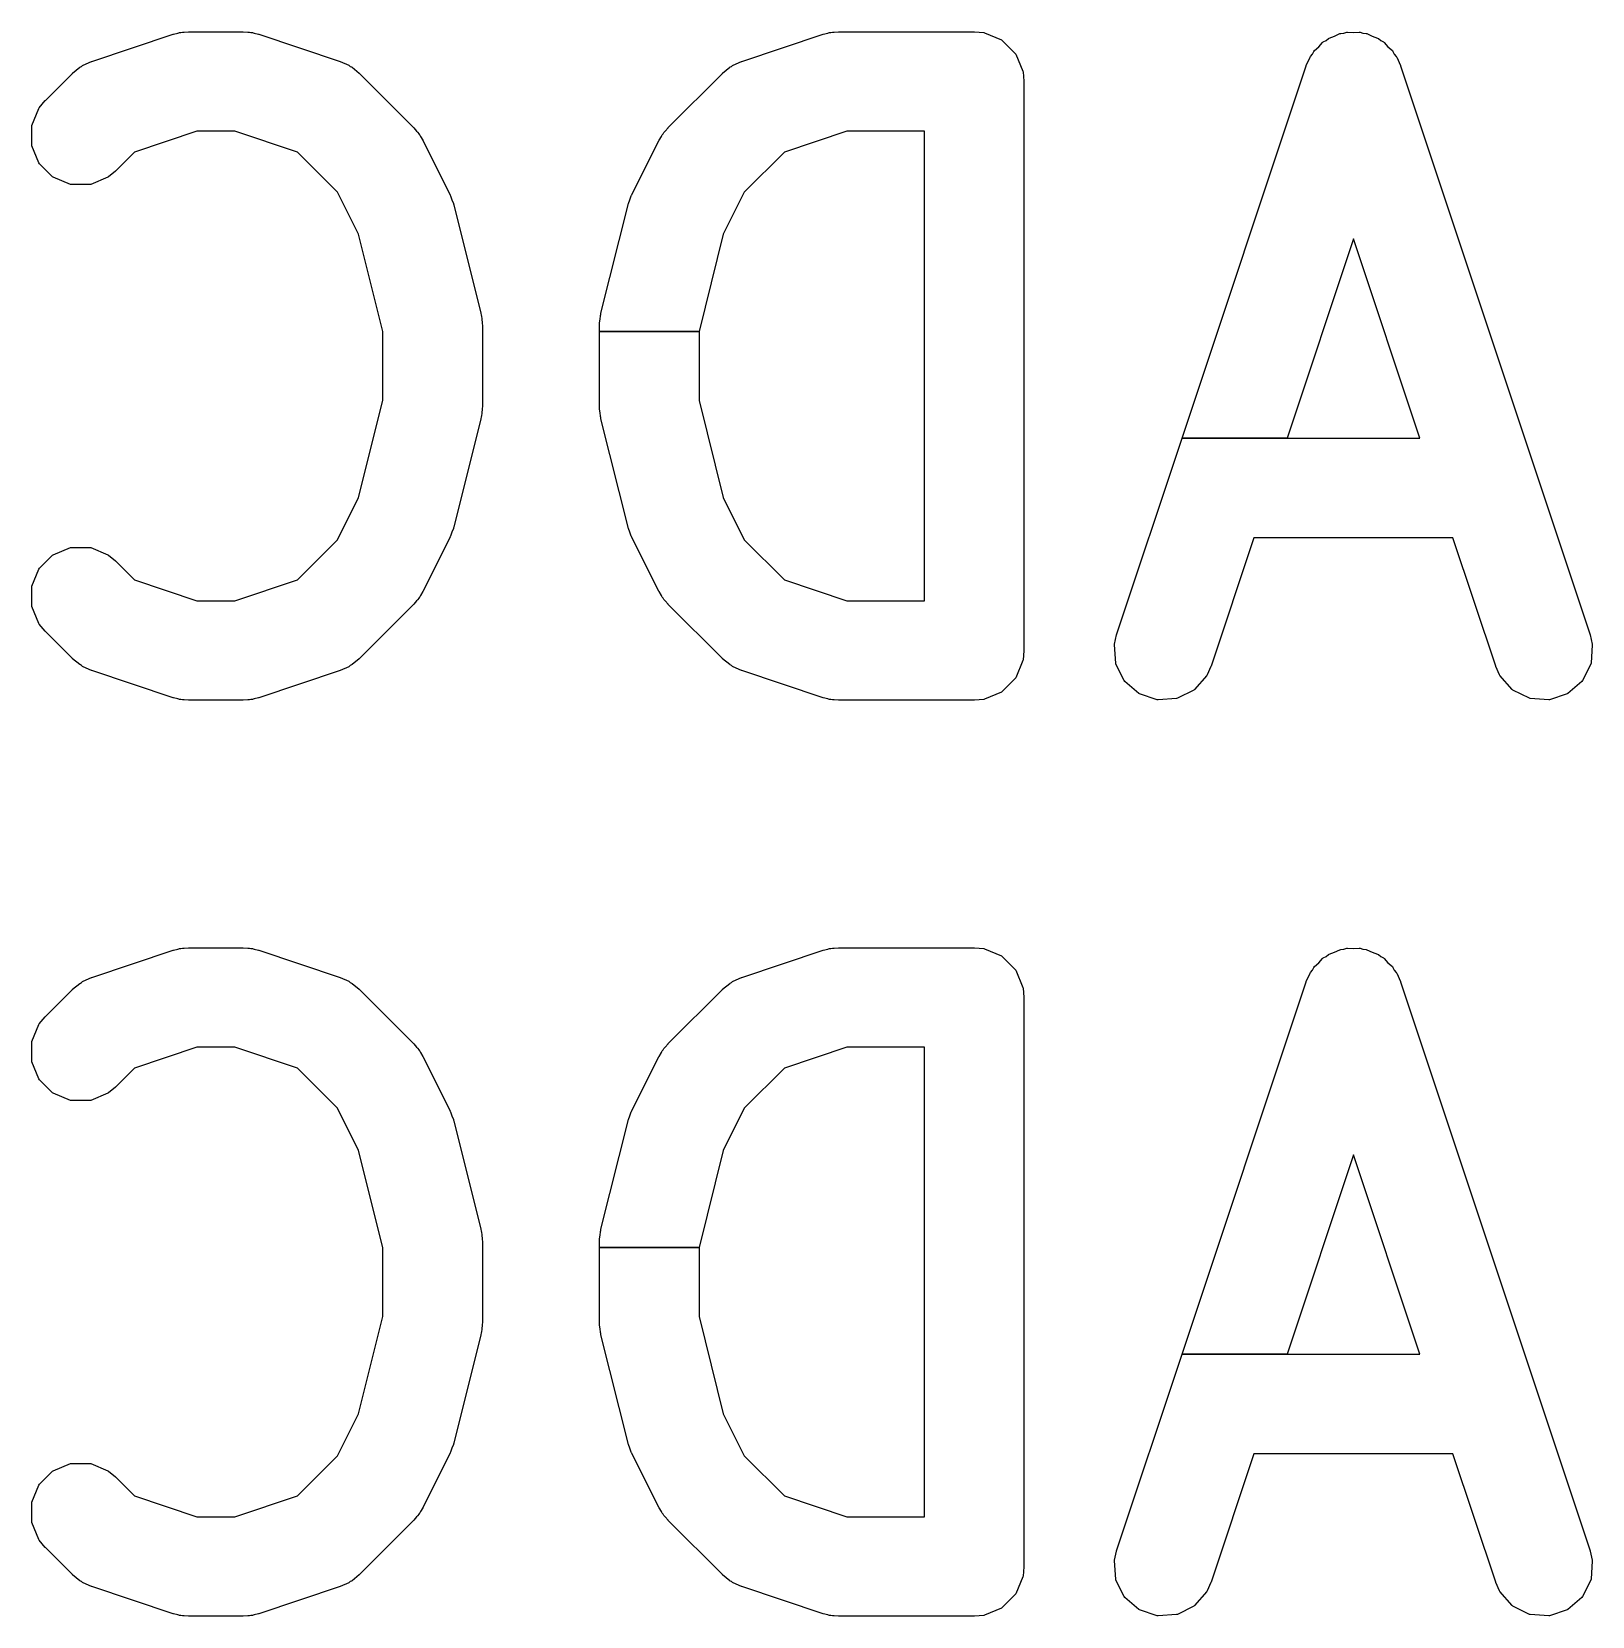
# Model space of a CAD drawing. Header units: millimetres. Extents: x 73.1 to 170.6, y -160.7 to -95.4.
# Drawn here: x 159.439 to 162.732, y -110.443 to -107.101 of the extents above; entities that cross this region are included whole.
import ezdxf

# ---------------------------------------------------------------- set-up
doc = ezdxf.new("R2010")
doc.units = ezdxf.units.MM
doc.layers.add('B.Silkscreen', color=31, linetype='CONTINUOUS', true_color=0xe8b2a7)

msp = doc.modelspace()

# ---------------------------------------------------------------- linework, layer by layer
at = {"layer": 'B.Silkscreen', "linetype": 'CONTINUOUS'}
for p, q in [((159.565961, -107.163942), (159.737389, -107.106799)), ((159.737389, -107.106799), (159.737861, -107.106667)), ((159.737861, -107.106667), (159.747115, -107.104561)), ((159.747115, -107.104561), (159.749171, -107.103711)), ((159.749171, -107.103711), (159.750593, -107.103355)), ((159.750593, -107.103355), (159.753817, -107.103036)), ((159.753817, -107.103036), (159.756977, -107.102319)), ((159.756977, -107.102319), (159.758439, -107.102208)), ((159.758439, -107.102208), (159.760647, -107.102364)), ((159.760647, -107.102364), (159.770103, -107.101434)), ((159.770103, -107.101434), (159.770593, -107.10141)), ((159.770593, -107.10141), (159.884879, -107.10141)), ((159.884879, -107.10141), (159.885369, -107.101434)), ((159.885369, -107.101434), (159.894823, -107.102364)), ((159.894823, -107.102364), (159.897032, -107.102208)), ((159.897032, -107.102208), (159.898494, -107.102319)), ((159.898494, -107.102319), (159.901652, -107.103036)), ((159.901652, -107.103036), (159.904879, -107.103355)), ((159.904879, -107.103355), (159.906301, -107.103711)), ((159.906301, -107.103711), (159.908356, -107.104561)), ((159.908356, -107.104561), (159.917611, -107.106667)), ((159.917611, -107.106667), (159.918083, -107.106799)), ((159.918083, -107.106799), (160.089512, -107.163942)), ((160.937389, -107.163942), (161.108818, -107.106799)), ((161.108818, -107.106799), (161.10929, -107.106667)), ((161.10929, -107.106667), (161.118546, -107.104561)), ((161.118546, -107.104561), (161.120601, -107.103711)), ((161.120601, -107.103711), (161.122022, -107.103355)), ((161.122022, -107.103355), (161.125247, -107.103036)), ((161.125247, -107.103036), (161.128407, -107.102319)), ((161.128407, -107.102319), (161.129869, -107.102208)), ((161.129869, -107.102208), (161.132076, -107.102364)), ((161.132076, -107.102364), (161.141532, -107.101434)), ((161.141532, -107.101434), (161.142022, -107.10141)), ((161.142022, -107.10141), (161.427736, -107.10141)), ((161.427736, -107.10141), (161.428226, -107.101434)), ((161.428226, -107.101434), (161.447735, -107.103355)), ((161.447735, -107.103355), (161.449158, -107.103712)), ((161.449158, -107.103712), (161.485206, -107.118644)), ((162.18819, -107.110937), (162.199087, -107.105489)), ((162.199087, -107.105489), (162.200968, -107.104974)), ((162.200968, -107.104974), (162.207463, -107.104511)), ((162.207463, -107.104511), (162.213648, -107.102451)), ((162.213648, -107.102451), (162.215583, -107.102208)), ((162.215583, -107.102208), (162.227736, -107.10307)), ((162.227736, -107.10307), (162.239889, -107.102208)), ((162.239889, -107.102208), (162.241824, -107.102452)), ((162.241824, -107.102452), (162.248003, -107.104511)), ((162.248003, -107.104511), (162.254504, -107.104974)), ((162.254504, -107.104974), (162.256385, -107.105489)), ((162.256385, -107.105489), (162.267281, -107.110937)), ((161.485206, -107.118644), (161.486829, -107.119727)), ((161.486829, -107.119727), (161.514419, -107.147317)), ((162.144265, -107.142862), (162.145461, -107.141321)), ((162.145461, -107.141321), (162.154663, -107.133337)), ((162.154663, -107.133337), (162.162647, -107.124135)), ((162.162647, -107.124135), (162.164188, -107.122939)), ((162.164188, -107.122939), (162.170013, -107.120025)), ((162.170013, -107.120025), (162.174937, -107.115756)), ((162.174937, -107.115756), (162.176632, -107.11479)), ((162.176632, -107.11479), (162.18819, -107.110937)), ((162.267281, -107.110937), (162.27884, -107.11479)), ((162.27884, -107.11479), (162.280535, -107.115756)), ((162.280535, -107.115756), (162.285457, -107.120025)), ((162.285457, -107.120025), (162.291284, -107.122939)), ((162.291284, -107.122939), (162.292825, -107.124135)), ((162.292825, -107.124135), (162.300809, -107.13334)), ((162.300809, -107.13334), (162.310011, -107.141322)), ((162.310011, -107.141322), (162.311207, -107.142863)), ((159.541692, -107.175787), (159.544264, -107.17472)), ((159.544264, -107.17472), (159.546367, -107.172898)), ((159.546367, -107.172898), (159.547604, -107.17211)), ((159.547604, -107.17211), (159.565504, -107.164119)), ((159.565504, -107.164119), (159.565961, -107.163942)), ((160.089512, -107.163942), (160.089969, -107.164119)), ((160.089969, -107.164119), (160.107869, -107.17211)), ((160.107869, -107.17211), (160.109106, -107.172898)), ((160.109106, -107.172898), (160.111209, -107.174721)), ((160.111209, -107.174721), (160.11378, -107.175787)), ((160.91312, -107.175787), (160.915692, -107.17472)), ((160.915692, -107.17472), (160.917795, -107.172898)), ((160.917795, -107.172898), (160.919032, -107.17211)), ((160.919032, -107.17211), (160.936932, -107.164119)), ((160.936932, -107.164119), (160.937389, -107.163942)), ((161.514419, -107.147317), (161.515502, -107.14894)), ((161.515502, -107.14894), (161.530434, -107.184988)), ((161.866343, -107.958553), (162.128125, -107.173206)), ((162.128125, -107.173206), (162.128302, -107.172749)), ((162.128302, -107.172749), (162.136293, -107.154849)), ((162.136293, -107.154849), (162.137082, -107.153611)), ((162.137082, -107.153611), (162.141351, -107.148687)), ((162.141351, -107.148687), (162.144265, -107.142862)), ((162.311207, -107.142863), (162.314118, -107.148686)), ((162.314118, -107.148686), (162.31839, -107.153611)), ((162.31839, -107.153611), (162.319179, -107.154849)), ((162.319179, -107.154849), (162.32717, -107.172749)), ((162.32717, -107.172749), (162.327347, -107.173206)), ((162.327347, -107.173206), (162.727347, -108.373206)), ((159.467775, -107.246449), (159.524918, -107.189307)), ((159.524918, -107.189307), (159.525282, -107.188978)), ((159.525282, -107.188978), (159.540435, -107.176541)), ((159.540435, -107.176541), (159.541692, -107.175787)), ((160.11378, -107.175787), (160.115038, -107.176541)), ((160.115038, -107.176541), (160.130191, -107.188978)), ((160.130191, -107.188978), (160.130555, -107.189307)), ((160.130555, -107.189307), (160.24484, -107.303593)), ((160.782061, -107.303593), (160.896346, -107.189307)), ((160.896346, -107.189307), (160.89671, -107.188978)), ((160.89671, -107.188978), (160.911863, -107.176541)), ((160.911863, -107.176541), (160.91312, -107.175787)), ((161.530434, -107.184988), (161.530791, -107.186411)), ((161.530791, -107.186411), (161.532712, -107.20592)), ((161.532712, -107.20592), (161.532736, -107.20641)), ((161.532736, -107.20641), (161.532736, -108.40641)), ((159.439324, -107.299274), (159.454256, -107.263226)), ((159.454256, -107.263226), (159.45501, -107.261967)), ((159.45501, -107.261967), (159.467446, -107.246813)), ((159.467446, -107.246813), (159.467775, -107.246449)), ((159.438943, -107.301187), (159.439324, -107.299274)), ((159.438943, -107.340205), (159.438943, -107.301187)), ((160.24484, -107.303593), (160.245169, -107.303957)), ((160.245169, -107.303957), (160.25119, -107.311294)), ((160.775706, -107.311297), (160.781732, -107.303957)), ((160.781732, -107.303957), (160.782061, -107.303593)), ((159.439324, -107.342118), (159.438943, -107.340205)), ((159.454256, -107.378166), (159.439324, -107.342118)), ((159.78763, -107.31141), (159.655884, -107.355324)), ((159.867842, -107.31141), (159.78763, -107.31141)), ((159.999585, -107.355324), (159.867842, -107.31141)), ((160.25119, -107.311294), (160.252869, -107.31275)), ((160.252869, -107.31275), (160.253825, -107.313864)), ((160.253825, -107.313864), (160.255553, -107.316611)), ((160.255553, -107.316611), (160.257604, -107.319109)), ((160.257604, -107.319109), (160.25836, -107.320369)), ((160.25836, -107.320369), (160.259208, -107.322417)), ((160.259208, -107.322417), (160.264267, -107.330454)), ((160.264267, -107.330454), (160.264508, -107.330882)), ((160.264508, -107.330882), (160.321651, -107.445168)), ((160.70525, -107.445168), (160.762393, -107.330881)), ((160.762393, -107.330881), (160.762633, -107.330454)), ((160.762633, -107.330454), (160.767692, -107.322415)), ((160.767692, -107.322415), (160.768541, -107.320368)), ((160.768541, -107.320368), (160.769295, -107.31911)), ((160.769295, -107.31911), (160.77135, -107.316604)), ((160.77135, -107.316604), (160.773077, -107.313863)), ((160.773077, -107.313863), (160.774031, -107.312751)), ((160.774031, -107.312751), (160.775706, -107.311297)), ((161.159059, -107.31141), (161.027314, -107.355324)), ((161.322736, -107.31141), (161.159059, -107.31141)), ((161.322736, -108.30141), (161.322736, -107.31141)), ((159.655884, -107.355324), (159.616269, -107.394942)), ((160.084297, -107.440036), (159.999585, -107.355324)), ((161.027314, -107.355324), (160.942602, -107.440036)), ((159.455339, -107.379789), (159.454256, -107.378166)), ((159.482929, -107.407379), (159.455339, -107.379789)), ((159.484552, -107.408462), (159.482929, -107.407379)), ((159.5206, -107.423394), (159.484552, -107.408462)), ((159.599492, -107.408462), (159.563444, -107.423394)), ((159.600751, -107.407708), (159.599492, -107.408462)), ((159.615905, -107.395272), (159.600751, -107.407708)), ((159.616269, -107.394942), (159.615905, -107.395272)), ((159.522513, -107.423775), (159.5206, -107.423394)), ((159.561531, -107.423775), (159.522513, -107.423775)), ((159.563444, -107.423394), (159.561531, -107.423775)), ((160.128665, -107.528772), (160.084297, -107.440036)), ((160.942602, -107.440036), (160.898234, -107.528772)), ((160.321651, -107.445168), (160.32185, -107.445619)), ((160.32185, -107.445619), (160.322149, -107.446403)), ((160.322149, -107.446403), (160.322171, -107.446432)), ((160.322171, -107.446432), (160.322864, -107.447729)), ((160.322864, -107.447729), (160.32577, -107.455864)), ((160.32577, -107.455864), (160.328855, -107.463925)), ((160.328855, -107.463925), (160.329173, -107.465359)), ((160.329173, -107.465359), (160.329175, -107.465395)), ((160.329175, -107.465395), (160.329459, -107.466189)), ((160.329459, -107.466189), (160.329601, -107.466658)), ((160.329601, -107.466658), (160.386744, -107.69523)), ((160.640157, -107.695229), (160.6973, -107.466658)), ((160.6973, -107.466658), (160.697441, -107.466192)), ((160.697441, -107.466192), (160.697726, -107.465392)), ((160.697726, -107.465392), (160.697729, -107.465352)), ((160.697729, -107.465352), (160.698046, -107.463925)), ((160.698046, -107.463925), (160.701136, -107.455847)), ((160.701136, -107.455847), (160.704038, -107.447727)), ((160.704038, -107.447727), (160.704725, -107.446439)), ((160.704725, -107.446439), (160.704749, -107.446406)), ((160.704749, -107.446406), (160.705053, -107.445614)), ((160.705053, -107.445614), (160.70525, -107.445168)), ((160.179879, -107.733623), (160.128665, -107.528772)), ((160.898234, -107.528772), (160.847022, -107.733623)), ((162.227736, -107.538447), (162.087701, -107.958553)), ((162.367771, -107.958553), (162.227736, -107.538447)), ((160.386744, -107.69523), (160.386839, -107.695713)), ((160.386839, -107.695713), (160.387247, -107.698476)), ((160.387247, -107.698476), (160.387577, -107.699272)), ((160.387577, -107.699272), (160.387934, -107.700698)), ((160.387934, -107.700698), (160.388645, -107.707928)), ((160.388645, -107.707928), (160.389707, -107.715103)), ((160.637194, -107.715104), (160.638254, -107.707932)), ((160.638254, -107.707932), (160.638967, -107.700697)), ((160.638967, -107.700697), (160.639322, -107.699276)), ((160.639322, -107.699276), (160.639651, -107.698479)), ((160.639651, -107.698479), (160.640062, -107.695709)), ((160.640062, -107.695709), (160.640157, -107.695229)), ((160.179879, -107.879196), (160.179879, -107.733623)), ((160.389706, -107.716574), (160.389579, -107.717417)), ((160.389579, -107.717417), (160.389855, -107.720205)), ((160.389707, -107.715103), (160.389706, -107.716574)), ((160.389855, -107.720205), (160.389879, -107.720696)), ((160.389879, -107.720696), (160.389879, -107.892125)), ((160.637022, -107.720696), (160.637046, -107.720206)), ((160.637022, -107.733623), (160.637022, -107.720696)), ((160.637022, -107.892125), (160.637022, -107.733623)), ((160.637022, -107.733623), (160.847022, -107.733623)), ((160.847022, -107.733623), (160.637022, -107.733623)), ((160.637046, -107.720206), (160.63732, -107.717419)), ((160.637194, -107.716571), (160.637194, -107.715104)), ((160.63732, -107.717419), (160.637194, -107.716571)), ((160.847022, -107.733623), (160.847022, -107.879198)), ((160.128665, -108.084047), (160.179879, -107.879196)), ((160.388645, -107.904891), (160.387934, -107.912123)), ((160.389707, -107.897718), (160.388645, -107.904891)), ((160.389855, -107.892616), (160.389579, -107.895402)), ((160.389579, -107.895402), (160.389706, -107.896247)), ((160.389706, -107.896247), (160.389707, -107.897718)), ((160.389879, -107.892125), (160.389855, -107.892616)), ((160.637046, -107.892615), (160.637022, -107.892125)), ((160.63732, -107.8954), (160.637046, -107.892615)), ((160.637194, -107.89625), (160.63732, -107.8954)), ((160.637194, -107.897717), (160.637194, -107.89625)), ((160.638254, -107.904887), (160.637194, -107.897717)), ((160.638967, -107.912124), (160.638254, -107.904887)), ((160.847022, -107.879198), (160.898234, -108.084048)), ((160.386744, -107.917591), (160.329601, -108.146163)), ((160.386839, -107.917108), (160.386744, -107.917591)), ((160.387247, -107.914342), (160.386839, -107.917108)), ((160.387576, -107.91355), (160.387247, -107.914342)), ((160.387934, -107.912123), (160.387576, -107.91355)), ((160.639323, -107.913546), (160.638967, -107.912124)), ((160.639651, -107.914339), (160.639323, -107.913546)), ((160.640062, -107.917112), (160.639651, -107.914339)), ((160.640157, -107.917592), (160.640062, -107.917112)), ((160.6973, -108.146163), (160.640157, -107.917592)), ((161.728125, -108.373206), (161.866343, -107.958553)), ((161.866343, -107.958553), (162.087701, -107.958553)), ((162.087701, -107.958553), (161.866343, -107.958553)), ((162.087701, -107.958553), (162.367771, -107.958553)), ((160.084297, -108.172783), (160.128665, -108.084047)), ((160.898234, -108.084048), (160.942602, -108.172783)), ((159.999586, -108.257495), (160.084297, -108.172783)), ((160.321651, -108.167653), (160.264508, -108.281939)), ((160.32185, -108.167201), (160.321651, -108.167653)), ((160.322149, -108.166416), (160.32185, -108.167201)), ((160.322168, -108.166392), (160.322149, -108.166416)), ((160.322864, -108.165092), (160.322168, -108.166392)), ((160.32577, -108.156955), (160.322864, -108.165092)), ((160.328855, -108.148896), (160.32577, -108.156955)), ((160.329173, -108.147462), (160.328855, -108.148896)), ((160.329175, -108.147422), (160.329173, -108.147462)), ((160.329458, -108.146633), (160.329175, -108.147422)), ((160.329601, -108.146163), (160.329458, -108.146633)), ((160.697442, -108.14663), (160.6973, -108.146163)), ((160.697725, -108.147425), (160.697442, -108.14663)), ((160.697729, -108.147469), (160.697725, -108.147425)), ((160.698046, -108.148896), (160.697729, -108.147469)), ((160.701149, -108.157006), (160.698046, -108.148896)), ((160.704038, -108.165093), (160.701149, -108.157006)), ((160.704727, -108.166385), (160.704038, -108.165093)), ((160.70475, -108.166417), (160.704727, -108.166385)), ((160.705053, -108.167206), (160.70475, -108.166417)), ((160.70525, -108.167653), (160.705053, -108.167206)), ((160.762393, -108.28194), (160.70525, -108.167653)), ((160.942602, -108.172783), (161.027314, -108.257495)), ((162.0177, -108.168553), (161.927347, -108.439614)), ((162.437772, -108.168553), (162.0177, -108.168553)), ((162.528125, -108.439614), (162.437772, -108.168553)), ((159.455339, -108.233032), (159.482929, -108.205442)), ((159.482929, -108.205442), (159.484552, -108.204359)), ((159.484552, -108.204359), (159.5206, -108.189427)), ((159.5206, -108.189427), (159.522513, -108.189046)), ((159.522513, -108.189046), (159.561531, -108.189046)), ((159.561531, -108.189046), (159.563444, -108.189427)), ((159.563444, -108.189427), (159.599492, -108.204359)), ((159.599492, -108.204359), (159.600751, -108.205113)), ((159.600751, -108.205113), (159.615905, -108.217549)), ((159.439324, -108.270703), (159.454256, -108.234655)), ((159.454256, -108.234655), (159.455339, -108.233032)), ((159.615905, -108.217549), (159.616269, -108.217879)), ((159.616269, -108.217879), (159.655884, -108.257495)), ((159.438943, -108.272616), (159.439324, -108.270703)), ((159.438943, -108.311634), (159.438943, -108.272616)), ((159.655884, -108.257495), (159.78763, -108.30141)), ((159.867843, -108.30141), (159.999586, -108.257495)), ((161.027314, -108.257495), (161.159059, -108.30141)), ((159.439324, -108.313547), (159.438943, -108.311634)), ((159.78763, -108.30141), (159.867843, -108.30141)), ((160.24484, -108.309228), (160.130555, -108.423514)), ((160.245169, -108.308864), (160.24484, -108.309228)), ((160.25119, -108.301526), (160.245169, -108.308864)), ((160.252868, -108.300072), (160.25119, -108.301526)), ((160.253825, -108.298956), (160.252868, -108.300072)), ((160.255551, -108.296211), (160.253825, -108.298956)), ((160.257604, -108.293712), (160.255551, -108.296211)), ((160.25836, -108.292451), (160.257604, -108.293712)), ((160.259207, -108.290404), (160.25836, -108.292451)), ((160.264267, -108.282367), (160.259207, -108.290404)), ((160.264508, -108.281939), (160.264267, -108.282367)), ((160.762634, -108.282368), (160.762393, -108.28194)), ((160.767693, -108.290404), (160.762634, -108.282368)), ((160.768541, -108.292452), (160.767693, -108.290404)), ((160.769295, -108.293711), (160.768541, -108.292452)), ((160.771346, -108.29621), (160.769295, -108.293711)), ((160.773076, -108.298958), (160.771346, -108.29621)), ((160.774032, -108.300071), (160.773076, -108.298958)), ((160.775707, -108.301523), (160.774032, -108.300071)), ((160.781732, -108.308864), (160.775707, -108.301523)), ((160.782061, -108.309228), (160.781732, -108.308864)), ((160.896346, -108.423514), (160.782061, -108.309228)), ((161.159059, -108.30141), (161.322736, -108.30141)), ((159.454256, -108.349595), (159.439324, -108.313547)), ((159.45501, -108.350854), (159.454256, -108.349595)), ((159.467446, -108.366008), (159.45501, -108.350854)), ((159.467775, -108.366372), (159.467446, -108.366008)), ((159.524918, -108.423514), (159.467775, -108.366372)), ((161.723645, -108.392794), (161.727992, -108.373678)), ((161.727992, -108.373678), (161.728125, -108.373206)), ((162.727347, -108.373206), (162.72748, -108.373678)), ((162.72748, -108.373678), (162.731827, -108.392793)), ((161.532712, -108.4069), (161.530791, -108.426409)), ((161.532736, -108.40641), (161.532712, -108.4069)), ((161.723534, -108.394257), (161.723645, -108.392794)), ((161.7263, -108.433177), (161.723534, -108.394257)), ((162.731938, -108.394256), (162.729172, -108.433177)), ((162.731827, -108.392793), (162.731938, -108.394256)), ((159.525282, -108.423843), (159.524918, -108.423514)), ((159.540435, -108.43628), (159.525282, -108.423843)), ((159.541695, -108.437035), (159.540435, -108.43628)), ((159.544263, -108.438098), (159.541695, -108.437035)), ((159.546366, -108.439922), (159.544263, -108.438098)), ((159.547604, -108.440711), (159.546366, -108.439922)), ((159.565505, -108.448702), (159.547604, -108.440711)), ((160.107869, -108.440711), (160.089969, -108.448702)), ((160.109107, -108.439922), (160.107869, -108.440711)), ((160.111209, -108.438098), (160.109107, -108.439922)), ((160.113779, -108.437034), (160.111209, -108.438098)), ((160.115038, -108.43628), (160.113779, -108.437034)), ((160.130191, -108.423843), (160.115038, -108.43628)), ((160.130555, -108.423514), (160.130191, -108.423843)), ((160.89671, -108.423843), (160.896346, -108.423514)), ((160.911863, -108.43628), (160.89671, -108.423843)), ((160.913121, -108.437034), (160.911863, -108.43628)), ((160.915689, -108.438097), (160.913121, -108.437034)), ((160.917794, -108.439923), (160.915689, -108.438097)), ((160.919032, -108.440711), (160.917794, -108.439923)), ((160.936933, -108.448702), (160.919032, -108.440711)), ((161.530434, -108.427832), (161.515502, -108.46388)), ((161.530791, -108.426409), (161.530434, -108.427832)), ((161.726815, -108.435059), (161.7263, -108.433177)), ((161.744265, -108.469958), (161.726815, -108.435059)), ((161.92717, -108.440071), (161.919179, -108.457971)), ((161.927347, -108.439614), (161.92717, -108.440071)), ((162.528302, -108.440071), (162.528125, -108.439614)), ((162.536293, -108.457971), (162.528302, -108.440071)), ((162.728657, -108.435059), (162.711207, -108.469957)), ((162.729172, -108.433177), (162.728657, -108.435059)), ((159.565962, -108.448879), (159.565505, -108.448702)), ((159.73739, -108.506022), (159.565962, -108.448879)), ((160.089512, -108.448879), (159.918082, -108.506021)), ((160.089969, -108.448702), (160.089512, -108.448879)), ((160.93739, -108.448879), (160.936933, -108.448702)), ((161.108819, -108.506022), (160.93739, -108.448879)), ((161.514419, -108.465503), (161.486829, -108.493093)), ((161.515502, -108.46388), (161.514419, -108.465503)), ((161.745461, -108.471499), (161.744265, -108.469958)), ((161.774937, -108.497064), (161.745461, -108.471499)), ((161.91839, -108.459209), (161.892825, -108.488685)), ((161.919179, -108.457971), (161.91839, -108.459209)), ((162.537082, -108.459209), (162.536293, -108.457971)), ((162.562647, -108.488685), (162.537082, -108.459209)), ((162.710011, -108.471498), (162.680535, -108.497064)), ((162.711207, -108.469957), (162.710011, -108.471498)), ((159.737863, -108.506155), (159.73739, -108.506022)), ((159.747125, -108.508261), (159.737863, -108.506155)), ((159.749171, -108.509108), (159.747125, -108.508261)), ((159.750594, -108.509465), (159.749171, -108.509108)), ((159.753815, -108.509781), (159.750594, -108.509465)), ((159.756977, -108.510501), (159.753815, -108.509781)), ((159.758442, -108.510612), (159.756977, -108.510501)), ((159.760649, -108.510454), (159.758442, -108.510612)), ((159.770103, -108.511386), (159.760649, -108.510454)), ((159.770593, -108.51141), (159.770103, -108.511386)), ((159.884879, -108.51141), (159.770593, -108.51141)), ((159.885369, -108.511386), (159.884879, -108.51141)), ((159.894821, -108.510454), (159.885369, -108.511386)), ((159.89703, -108.510612), (159.894821, -108.510454)), ((159.898496, -108.5105), (159.89703, -108.510612)), ((159.901649, -108.509782), (159.898496, -108.5105)), ((159.904877, -108.509465), (159.901649, -108.509782)), ((159.906302, -108.509108), (159.904877, -108.509465)), ((159.908348, -108.508259), (159.906302, -108.509108)), ((159.91761, -108.506154), (159.908348, -108.508259)), ((159.918082, -108.506021), (159.91761, -108.506154)), ((161.109292, -108.506155), (161.108819, -108.506022)), ((161.118554, -108.508261), (161.109292, -108.506155)), ((161.1206, -108.509108), (161.118554, -108.508261)), ((161.122023, -108.509465), (161.1206, -108.509108)), ((161.125244, -108.509781), (161.122023, -108.509465)), ((161.128406, -108.510501), (161.125244, -108.509781)), ((161.129871, -108.510612), (161.128406, -108.510501)), ((161.132078, -108.510454), (161.129871, -108.510612)), ((161.141532, -108.511386), (161.132078, -108.510454)), ((161.142022, -108.51141), (161.141532, -108.511386)), ((161.427736, -108.51141), (161.142022, -108.51141)), ((161.428226, -108.511386), (161.427736, -108.51141)), ((161.447735, -108.509465), (161.428226, -108.511386)), ((161.449158, -108.509108), (161.447735, -108.509465)), ((161.485206, -108.494176), (161.449158, -108.509108)), ((161.486829, -108.493093), (161.485206, -108.494176)), ((161.776632, -108.49803), (161.774937, -108.497064)), ((161.813648, -108.510368), (161.776632, -108.49803)), ((161.815583, -108.510612), (161.813648, -108.510368)), ((161.854503, -108.507846), (161.815583, -108.510612)), ((161.856385, -108.507331), (161.854503, -108.507846)), ((161.891284, -108.489881), (161.856385, -108.507331)), ((161.892825, -108.488685), (161.891284, -108.489881)), ((162.564188, -108.489881), (162.562647, -108.488685)), ((162.599087, -108.507331), (162.564188, -108.489881)), ((162.600969, -108.507846), (162.599087, -108.507331)), ((162.639889, -108.510612), (162.600969, -108.507846)), ((162.641824, -108.510368), (162.639889, -108.510612)), ((162.67884, -108.49803), (162.641824, -108.510368)), ((162.680535, -108.497064), (162.67884, -108.49803)), ((159.565961, -109.095874), (159.737389, -109.038731)), ((159.737389, -109.038731), (159.737861, -109.038599)), ((159.737861, -109.038599), (159.747115, -109.036493)), ((159.747115, -109.036493), (159.749171, -109.035643)), ((159.749171, -109.035643), (159.750593, -109.035287)), ((159.750593, -109.035287), (159.753817, -109.034968)), ((159.753817, -109.034968), (159.756977, -109.034251)), ((159.756977, -109.034251), (159.758439, -109.03414)), ((159.758439, -109.03414), (159.760647, -109.034296)), ((159.760647, -109.034296), (159.770103, -109.033366)), ((159.770103, -109.033366), (159.770593, -109.033342)), ((159.770593, -109.033342), (159.884879, -109.033342)), ((159.884879, -109.033342), (159.885369, -109.033366)), ((159.885369, -109.033366), (159.894823, -109.034296)), ((159.894823, -109.034296), (159.897032, -109.03414)), ((159.897032, -109.03414), (159.898494, -109.034251)), ((159.898494, -109.034251), (159.901652, -109.034968)), ((159.901652, -109.034968), (159.904879, -109.035287)), ((159.904879, -109.035287), (159.906301, -109.035643)), ((159.906301, -109.035643), (159.908356, -109.036493)), ((159.908356, -109.036493), (159.917611, -109.038599)), ((159.917611, -109.038599), (159.918083, -109.038731)), ((159.918083, -109.038731), (160.089512, -109.095874)), ((160.937389, -109.095874), (161.108818, -109.038731)), ((161.108818, -109.038731), (161.10929, -109.038599)), ((161.10929, -109.038599), (161.118546, -109.036493)), ((161.118546, -109.036493), (161.120601, -109.035643)), ((161.120601, -109.035643), (161.122022, -109.035287)), ((161.122022, -109.035287), (161.125247, -109.034968)), ((161.125247, -109.034968), (161.128407, -109.034251)), ((161.128407, -109.034251), (161.129869, -109.03414)), ((161.129869, -109.03414), (161.132076, -109.034296)), ((161.132076, -109.034296), (161.141532, -109.033366)), ((161.141532, -109.033366), (161.142022, -109.033342)), ((161.142022, -109.033342), (161.427736, -109.033342)), ((161.427736, -109.033342), (161.428226, -109.033366)), ((161.428226, -109.033366), (161.447735, -109.035287)), ((161.447735, -109.035287), (161.449158, -109.035644)), ((161.449158, -109.035644), (161.485206, -109.050576)), ((162.174937, -109.047688), (162.176632, -109.046722)), ((162.176632, -109.046722), (162.18819, -109.042869)), ((162.18819, -109.042869), (162.199087, -109.037421)), ((162.199087, -109.037421), (162.200968, -109.036906)), ((162.200968, -109.036906), (162.207463, -109.036443)), ((162.207463, -109.036443), (162.213648, -109.034383)), ((162.213648, -109.034383), (162.215583, -109.03414)), ((162.215583, -109.03414), (162.227736, -109.035002)), ((162.227736, -109.035002), (162.239889, -109.03414)), ((162.239889, -109.03414), (162.241824, -109.034384)), ((162.241824, -109.034384), (162.248003, -109.036443)), ((162.248003, -109.036443), (162.254504, -109.036906)), ((162.254504, -109.036906), (162.256385, -109.037421)), ((162.256385, -109.037421), (162.267281, -109.042869)), ((162.267281, -109.042869), (162.27884, -109.046722)), ((162.27884, -109.046722), (162.280535, -109.047688)), ((161.485206, -109.050576), (161.486829, -109.051659)), ((161.486829, -109.051659), (161.514419, -109.079249)), ((161.514419, -109.079249), (161.515502, -109.080872)), ((162.137082, -109.085543), (162.141351, -109.080619)), ((162.141351, -109.080619), (162.144265, -109.074794)), ((162.144265, -109.074794), (162.145461, -109.073253)), ((162.145461, -109.073253), (162.154663, -109.065269)), ((162.154663, -109.065269), (162.162647, -109.056067)), ((162.162647, -109.056067), (162.164188, -109.054871)), ((162.164188, -109.054871), (162.170013, -109.051957)), ((162.170013, -109.051957), (162.174937, -109.047688)), ((162.280535, -109.047688), (162.285457, -109.051957)), ((162.285457, -109.051957), (162.291284, -109.054871)), ((162.291284, -109.054871), (162.292825, -109.056067)), ((162.292825, -109.056067), (162.300809, -109.065272)), ((162.300809, -109.065272), (162.310011, -109.073254)), ((162.310011, -109.073254), (162.311207, -109.074795)), ((162.311207, -109.074795), (162.314118, -109.080618)), ((162.314118, -109.080618), (162.31839, -109.085543)), ((159.525282, -109.12091), (159.540435, -109.108473)), ((159.540435, -109.108473), (159.541692, -109.107719)), ((159.541692, -109.107719), (159.544264, -109.106652)), ((159.544264, -109.106652), (159.546367, -109.10483)), ((159.546367, -109.10483), (159.547604, -109.104042)), ((159.547604, -109.104042), (159.565504, -109.096051)), ((159.565504, -109.096051), (159.565961, -109.095874)), ((160.089512, -109.095874), (160.089969, -109.096051)), ((160.089969, -109.096051), (160.107869, -109.104042)), ((160.107869, -109.104042), (160.109106, -109.10483)), ((160.109106, -109.10483), (160.111209, -109.106653)), ((160.111209, -109.106653), (160.11378, -109.107719)), ((160.11378, -109.107719), (160.115038, -109.108473)), ((160.115038, -109.108473), (160.130191, -109.12091)), ((160.89671, -109.12091), (160.911863, -109.108473)), ((160.911863, -109.108473), (160.91312, -109.107719)), ((160.91312, -109.107719), (160.915692, -109.106652)), ((160.915692, -109.106652), (160.917795, -109.10483)), ((160.917795, -109.10483), (160.919032, -109.104042)), ((160.919032, -109.104042), (160.936932, -109.096051)), ((160.936932, -109.096051), (160.937389, -109.095874)), ((161.515502, -109.080872), (161.530434, -109.11692)), ((161.866343, -109.890485), (162.128125, -109.105138)), ((162.128125, -109.105138), (162.128302, -109.104681)), ((162.128302, -109.104681), (162.136293, -109.086781)), ((162.136293, -109.086781), (162.137082, -109.085543)), ((162.31839, -109.085543), (162.319179, -109.086781)), ((162.319179, -109.086781), (162.32717, -109.104681)), ((162.32717, -109.104681), (162.327347, -109.105138)), ((162.327347, -109.105138), (162.727347, -110.305138)), ((159.467775, -109.178381), (159.524918, -109.121239)), ((159.524918, -109.121239), (159.525282, -109.12091)), ((160.130191, -109.12091), (160.130555, -109.121239)), ((160.130555, -109.121239), (160.24484, -109.235525)), ((160.782061, -109.235525), (160.896346, -109.121239)), ((160.896346, -109.121239), (160.89671, -109.12091)), ((161.530434, -109.11692), (161.530791, -109.118343)), ((161.530791, -109.118343), (161.532712, -109.137852)), ((161.532712, -109.137852), (161.532736, -109.138342)), ((161.532736, -109.138342), (161.532736, -110.338342)), ((159.45501, -109.193899), (159.467446, -109.178745)), ((159.467446, -109.178745), (159.467775, -109.178381)), ((159.439324, -109.231206), (159.454256, -109.195158)), ((159.454256, -109.195158), (159.45501, -109.193899)), ((159.438943, -109.233119), (159.439324, -109.231206)), ((159.438943, -109.272137), (159.438943, -109.233119)), ((159.78763, -109.243342), (159.655884, -109.287256)), ((159.867842, -109.243342), (159.78763, -109.243342)), ((159.999585, -109.287256), (159.867842, -109.243342)), ((160.24484, -109.235525), (160.245169, -109.235889)), ((160.245169, -109.235889), (160.25119, -109.243226)), ((160.25119, -109.243226), (160.252869, -109.244682)), ((160.252869, -109.244682), (160.253825, -109.245796)), ((160.253825, -109.245796), (160.255553, -109.248543)), ((160.77135, -109.248536), (160.773077, -109.245795)), ((160.773077, -109.245795), (160.774031, -109.244683)), ((160.774031, -109.244683), (160.775706, -109.243229)), ((160.775706, -109.243229), (160.781732, -109.235889)), ((160.781732, -109.235889), (160.782061, -109.235525)), ((161.159059, -109.243342), (161.027314, -109.287256)), ((161.322736, -109.243342), (161.159059, -109.243342)), ((161.322736, -110.233342), (161.322736, -109.243342)), ((159.439324, -109.27405), (159.438943, -109.272137)), ((159.454256, -109.310098), (159.439324, -109.27405)), ((160.255553, -109.248543), (160.257604, -109.251041)), ((160.257604, -109.251041), (160.25836, -109.252301)), ((160.25836, -109.252301), (160.259208, -109.254349)), ((160.259208, -109.254349), (160.264267, -109.262386)), ((160.264267, -109.262386), (160.264508, -109.262814)), ((160.264508, -109.262814), (160.321651, -109.3771)), ((160.70525, -109.3771), (160.762393, -109.262813)), ((160.762393, -109.262813), (160.762633, -109.262386)), ((160.762633, -109.262386), (160.767692, -109.254347)), ((160.767692, -109.254347), (160.768541, -109.2523)), ((160.768541, -109.2523), (160.769295, -109.251042)), ((160.769295, -109.251042), (160.77135, -109.248536)), ((159.455339, -109.311721), (159.454256, -109.310098)), ((159.482929, -109.339311), (159.455339, -109.311721)), ((159.655884, -109.287256), (159.616269, -109.326874)), ((160.084297, -109.371968), (159.999585, -109.287256)), ((161.027314, -109.287256), (160.942602, -109.371968)), ((159.484552, -109.340394), (159.482929, -109.339311)), ((159.5206, -109.355326), (159.484552, -109.340394)), ((159.599492, -109.340394), (159.563444, -109.355326)), ((159.600751, -109.33964), (159.599492, -109.340394)), ((159.615905, -109.327204), (159.600751, -109.33964)), ((159.616269, -109.326874), (159.615905, -109.327204)), ((159.522513, -109.355707), (159.5206, -109.355326)), ((159.561531, -109.355707), (159.522513, -109.355707)), ((159.563444, -109.355326), (159.561531, -109.355707)), ((160.128665, -109.460704), (160.084297, -109.371968)), ((160.321651, -109.3771), (160.32185, -109.377551)), ((160.32185, -109.377551), (160.322149, -109.378335)), ((160.322149, -109.378335), (160.322171, -109.378364)), ((160.322171, -109.378364), (160.322864, -109.379661)), ((160.322864, -109.379661), (160.32577, -109.387796)), ((160.701136, -109.387779), (160.704038, -109.379659)), ((160.704038, -109.379659), (160.704725, -109.378371)), ((160.704725, -109.378371), (160.704749, -109.378338)), ((160.704749, -109.378338), (160.705053, -109.377546)), ((160.705053, -109.377546), (160.70525, -109.3771)), ((160.942602, -109.371968), (160.898234, -109.460704)), ((160.32577, -109.387796), (160.328855, -109.395857)), ((160.328855, -109.395857), (160.329173, -109.397291)), ((160.329173, -109.397291), (160.329175, -109.397327)), ((160.329175, -109.397327), (160.329459, -109.398121)), ((160.329459, -109.398121), (160.329601, -109.39859)), ((160.329601, -109.39859), (160.386744, -109.627162)), ((160.640157, -109.627161), (160.6973, -109.39859)), ((160.6973, -109.39859), (160.697441, -109.398124)), ((160.697441, -109.398124), (160.697726, -109.397324)), ((160.697726, -109.397324), (160.697729, -109.397284)), ((160.697729, -109.397284), (160.698046, -109.395857)), ((160.698046, -109.395857), (160.701136, -109.387779)), ((160.179879, -109.665555), (160.128665, -109.460704)), ((160.898234, -109.460704), (160.847022, -109.665555)), ((162.227736, -109.470379), (162.087701, -109.890485)), ((162.367771, -109.890485), (162.227736, -109.470379)), ((160.386744, -109.627162), (160.386839, -109.627645)), ((160.386839, -109.627645), (160.387247, -109.630408)), ((160.387247, -109.630408), (160.387577, -109.631204)), ((160.387577, -109.631204), (160.387934, -109.63263)), ((160.387934, -109.63263), (160.388645, -109.63986)), ((160.388645, -109.63986), (160.389707, -109.647035)), ((160.389706, -109.648506), (160.389579, -109.649349)), ((160.389707, -109.647035), (160.389706, -109.648506)), ((160.637194, -109.647036), (160.638254, -109.639864)), ((160.637194, -109.648503), (160.637194, -109.647036)), ((160.63732, -109.649351), (160.637194, -109.648503)), ((160.638254, -109.639864), (160.638967, -109.632629)), ((160.638967, -109.632629), (160.639322, -109.631208)), ((160.639322, -109.631208), (160.639651, -109.630411)), ((160.639651, -109.630411), (160.640062, -109.627641)), ((160.640062, -109.627641), (160.640157, -109.627161)), ((160.179879, -109.811128), (160.179879, -109.665555)), ((160.389579, -109.649349), (160.389855, -109.652137)), ((160.389855, -109.652137), (160.389879, -109.652628)), ((160.389879, -109.652628), (160.389879, -109.824057)), ((160.637022, -109.652628), (160.637046, -109.652138)), ((160.637022, -109.665555), (160.637022, -109.652628)), ((160.637022, -109.824057), (160.637022, -109.665555)), ((160.637022, -109.665555), (160.847022, -109.665555)), ((160.847022, -109.665555), (160.637022, -109.665555)), ((160.637046, -109.652138), (160.63732, -109.649351)), ((160.847022, -109.665555), (160.847022, -109.81113)), ((160.128665, -110.015979), (160.179879, -109.811128)), ((160.847022, -109.81113), (160.898234, -110.01598)), ((160.386839, -109.84904), (160.386744, -109.849523)), ((160.387247, -109.846274), (160.386839, -109.84904)), ((160.387576, -109.845482), (160.387247, -109.846274)), ((160.387934, -109.844055), (160.387576, -109.845482)), ((160.388645, -109.836823), (160.387934, -109.844055)), ((160.389707, -109.82965), (160.388645, -109.836823)), ((160.389855, -109.824548), (160.389579, -109.827334)), ((160.389579, -109.827334), (160.389706, -109.828179)), ((160.389706, -109.828179), (160.389707, -109.82965)), ((160.389879, -109.824057), (160.389855, -109.824548)), ((160.637046, -109.824547), (160.637022, -109.824057)), ((160.63732, -109.827332), (160.637046, -109.824547)), ((160.637194, -109.828182), (160.63732, -109.827332)), ((160.637194, -109.829649), (160.637194, -109.828182)), ((160.638254, -109.836819), (160.637194, -109.829649)), ((160.638967, -109.844056), (160.638254, -109.836819)), ((160.639323, -109.845478), (160.638967, -109.844056)), ((160.639651, -109.846271), (160.639323, -109.845478)), ((160.640062, -109.849044), (160.639651, -109.846271)), ((160.640157, -109.849524), (160.640062, -109.849044)), ((160.386744, -109.849523), (160.329601, -110.078095)), ((160.6973, -110.078095), (160.640157, -109.849524)), ((161.728125, -110.305138), (161.866343, -109.890485)), ((161.866343, -109.890485), (162.087701, -109.890485)), ((162.087701, -109.890485), (161.866343, -109.890485)), ((162.087701, -109.890485), (162.367771, -109.890485)), ((160.084297, -110.104715), (160.128665, -110.015979)), ((160.898234, -110.01598), (160.942602, -110.104715)), ((160.328855, -110.080828), (160.32577, -110.088887)), ((160.329173, -110.079394), (160.328855, -110.080828)), ((160.329175, -110.079354), (160.329173, -110.079394)), ((160.329458, -110.078565), (160.329175, -110.079354)), ((160.329601, -110.078095), (160.329458, -110.078565)), ((160.697442, -110.078562), (160.6973, -110.078095)), ((160.697725, -110.079357), (160.697442, -110.078562)), ((160.697729, -110.079401), (160.697725, -110.079357)), ((160.698046, -110.080828), (160.697729, -110.079401)), ((160.701149, -110.088938), (160.698046, -110.080828)), ((159.999586, -110.189427), (160.084297, -110.104715)), ((160.321651, -110.099585), (160.264508, -110.213871)), ((160.32185, -110.099133), (160.321651, -110.099585)), ((160.322149, -110.098348), (160.32185, -110.099133)), ((160.322168, -110.098324), (160.322149, -110.098348)), ((160.322864, -110.097024), (160.322168, -110.098324)), ((160.32577, -110.088887), (160.322864, -110.097024)), ((160.704038, -110.097025), (160.701149, -110.088938)), ((160.704727, -110.098317), (160.704038, -110.097025)), ((160.70475, -110.098349), (160.704727, -110.098317)), ((160.705053, -110.099138), (160.70475, -110.098349)), ((160.70525, -110.099585), (160.705053, -110.099138)), ((160.762393, -110.213872), (160.70525, -110.099585)), ((160.942602, -110.104715), (161.027314, -110.189427)), ((162.0177, -110.100485), (161.927347, -110.371546)), ((162.437772, -110.100485), (162.0177, -110.100485)), ((162.528125, -110.371546), (162.437772, -110.100485)), ((159.455339, -110.164964), (159.482929, -110.137374)), ((159.482929, -110.137374), (159.484552, -110.136291)), ((159.484552, -110.136291), (159.5206, -110.121359)), ((159.5206, -110.121359), (159.522513, -110.120978)), ((159.522513, -110.120978), (159.561531, -110.120978)), ((159.561531, -110.120978), (159.563444, -110.121359)), ((159.563444, -110.121359), (159.599492, -110.136291)), ((159.599492, -110.136291), (159.600751, -110.137045)), ((159.600751, -110.137045), (159.615905, -110.149481)), ((159.615905, -110.149481), (159.616269, -110.149811)), ((159.616269, -110.149811), (159.655884, -110.189427)), ((159.439324, -110.202635), (159.454256, -110.166587)), ((159.454256, -110.166587), (159.455339, -110.164964)), ((159.438943, -110.204548), (159.439324, -110.202635)), ((159.438943, -110.243566), (159.438943, -110.204548)), ((159.655884, -110.189427), (159.78763, -110.233342)), ((159.867843, -110.233342), (159.999586, -110.189427)), ((160.264267, -110.214299), (160.259207, -110.222336)), ((160.264508, -110.213871), (160.264267, -110.214299)), ((160.762634, -110.2143), (160.762393, -110.213872)), ((160.767693, -110.222336), (160.762634, -110.2143)), ((161.027314, -110.189427), (161.159059, -110.233342)), ((159.439324, -110.245479), (159.438943, -110.243566)), ((159.454256, -110.281527), (159.439324, -110.245479)), ((159.78763, -110.233342), (159.867843, -110.233342)), ((160.24484, -110.24116), (160.130555, -110.355446)), ((160.245169, -110.240796), (160.24484, -110.24116)), ((160.25119, -110.233458), (160.245169, -110.240796)), ((160.252868, -110.232004), (160.25119, -110.233458)), ((160.253825, -110.230888), (160.252868, -110.232004)), ((160.255551, -110.228143), (160.253825, -110.230888)), ((160.257604, -110.225644), (160.255551, -110.228143)), ((160.25836, -110.224383), (160.257604, -110.225644)), ((160.259207, -110.222336), (160.25836, -110.224383)), ((160.768541, -110.224384), (160.767693, -110.222336)), ((160.769295, -110.225643), (160.768541, -110.224384)), ((160.771346, -110.228142), (160.769295, -110.225643)), ((160.773076, -110.23089), (160.771346, -110.228142)), ((160.774032, -110.232003), (160.773076, -110.23089)), ((160.775707, -110.233455), (160.774032, -110.232003)), ((160.781732, -110.240796), (160.775707, -110.233455)), ((160.782061, -110.24116), (160.781732, -110.240796)), ((160.896346, -110.355446), (160.782061, -110.24116)), ((161.159059, -110.233342), (161.322736, -110.233342)), ((159.45501, -110.282786), (159.454256, -110.281527)), ((159.467446, -110.29794), (159.45501, -110.282786)), ((159.467775, -110.298304), (159.467446, -110.29794)), ((159.524918, -110.355446), (159.467775, -110.298304)), ((161.723645, -110.324726), (161.727992, -110.30561)), ((161.727992, -110.30561), (161.728125, -110.305138)), ((162.727347, -110.305138), (162.72748, -110.30561)), ((162.72748, -110.30561), (162.731827, -110.324725)), ((161.532712, -110.338832), (161.530791, -110.358341)), ((161.532736, -110.338342), (161.532712, -110.338832)), ((161.723534, -110.326189), (161.723645, -110.324726)), ((161.7263, -110.365109), (161.723534, -110.326189)), ((162.731938, -110.326188), (162.729172, -110.365109)), ((162.731827, -110.324725), (162.731938, -110.326188)), ((159.525282, -110.355775), (159.524918, -110.355446)), ((159.540435, -110.368212), (159.525282, -110.355775)), ((159.541695, -110.368967), (159.540435, -110.368212)), ((159.544263, -110.37003), (159.541695, -110.368967)), ((159.546366, -110.371854), (159.544263, -110.37003)), ((159.547604, -110.372643), (159.546366, -110.371854)), ((159.565505, -110.380634), (159.547604, -110.372643)), ((159.565962, -110.380811), (159.565505, -110.380634)), ((159.73739, -110.437954), (159.565962, -110.380811)), ((160.089512, -110.380811), (159.918082, -110.437953)), ((160.089969, -110.380634), (160.089512, -110.380811)), ((160.107869, -110.372643), (160.089969, -110.380634)), ((160.109107, -110.371854), (160.107869, -110.372643)), ((160.111209, -110.37003), (160.109107, -110.371854)), ((160.113779, -110.368966), (160.111209, -110.37003)), ((160.115038, -110.368212), (160.113779, -110.368966)), ((160.130191, -110.355775), (160.115038, -110.368212)), ((160.130555, -110.355446), (160.130191, -110.355775)), ((160.89671, -110.355775), (160.896346, -110.355446)), ((160.911863, -110.368212), (160.89671, -110.355775)), ((160.913121, -110.368966), (160.911863, -110.368212)), ((160.915689, -110.370029), (160.913121, -110.368966)), ((160.917794, -110.371855), (160.915689, -110.370029)), ((160.919032, -110.372643), (160.917794, -110.371855)), ((160.936933, -110.380634), (160.919032, -110.372643)), ((160.93739, -110.380811), (160.936933, -110.380634)), ((161.108819, -110.437954), (160.93739, -110.380811)), ((161.530434, -110.359764), (161.515502, -110.395812)), ((161.530791, -110.358341), (161.530434, -110.359764)), ((161.726815, -110.366991), (161.7263, -110.365109)), ((161.744265, -110.40189), (161.726815, -110.366991)), ((161.92717, -110.372003), (161.919179, -110.389903)), ((161.927347, -110.371546), (161.92717, -110.372003)), ((162.528302, -110.372003), (162.528125, -110.371546)), ((162.536293, -110.389903), (162.528302, -110.372003)), ((162.728657, -110.366991), (162.711207, -110.401889)), ((162.729172, -110.365109), (162.728657, -110.366991)), ((161.514419, -110.397435), (161.486829, -110.425025)), ((161.515502, -110.395812), (161.514419, -110.397435)), ((161.745461, -110.403431), (161.744265, -110.40189)), ((161.774937, -110.428996), (161.745461, -110.403431)), ((161.91839, -110.391141), (161.892825, -110.420617)), ((161.919179, -110.389903), (161.91839, -110.391141)), ((162.537082, -110.391141), (162.536293, -110.389903)), ((162.562647, -110.420617), (162.537082, -110.391141)), ((162.710011, -110.40343), (162.680535, -110.428996)), ((162.711207, -110.401889), (162.710011, -110.40343)), ((159.737863, -110.438087), (159.73739, -110.437954)), ((159.747125, -110.440193), (159.737863, -110.438087)), ((159.749171, -110.44104), (159.747125, -110.440193)), ((159.750594, -110.441397), (159.749171, -110.44104)), ((159.753815, -110.441713), (159.750594, -110.441397)), ((159.756977, -110.442433), (159.753815, -110.441713)), ((159.758442, -110.442544), (159.756977, -110.442433)), ((159.760649, -110.442386), (159.758442, -110.442544)), ((159.770103, -110.443318), (159.760649, -110.442386)), ((159.770593, -110.443342), (159.770103, -110.443318)), ((159.884879, -110.443342), (159.770593, -110.443342)), ((159.885369, -110.443318), (159.884879, -110.443342)), ((159.894821, -110.442386), (159.885369, -110.443318)), ((159.89703, -110.442544), (159.894821, -110.442386)), ((159.898496, -110.442432), (159.89703, -110.442544)), ((159.901649, -110.441714), (159.898496, -110.442432)), ((159.904877, -110.441397), (159.901649, -110.441714)), ((159.906302, -110.44104), (159.904877, -110.441397)), ((159.908348, -110.440191), (159.906302, -110.44104)), ((159.91761, -110.438086), (159.908348, -110.440191)), ((159.918082, -110.437953), (159.91761, -110.438086)), ((161.109292, -110.438087), (161.108819, -110.437954)), ((161.118554, -110.440193), (161.109292, -110.438087)), ((161.1206, -110.44104), (161.118554, -110.440193)), ((161.122023, -110.441397), (161.1206, -110.44104)), ((161.125244, -110.441713), (161.122023, -110.441397)), ((161.128406, -110.442433), (161.125244, -110.441713)), ((161.129871, -110.442544), (161.128406, -110.442433)), ((161.132078, -110.442386), (161.129871, -110.442544)), ((161.141532, -110.443318), (161.132078, -110.442386)), ((161.142022, -110.443342), (161.141532, -110.443318)), ((161.427736, -110.443342), (161.142022, -110.443342)), ((161.428226, -110.443318), (161.427736, -110.443342)), ((161.447735, -110.441397), (161.428226, -110.443318)), ((161.449158, -110.44104), (161.447735, -110.441397)), ((161.485206, -110.426108), (161.449158, -110.44104)), ((161.486829, -110.425025), (161.485206, -110.426108)), ((161.776632, -110.429962), (161.774937, -110.428996)), ((161.813648, -110.4423), (161.776632, -110.429962)), ((161.815583, -110.442544), (161.813648, -110.4423)), ((161.854503, -110.439778), (161.815583, -110.442544)), ((161.856385, -110.439263), (161.854503, -110.439778)), ((161.891284, -110.421813), (161.856385, -110.439263)), ((161.892825, -110.420617), (161.891284, -110.421813)), ((162.564188, -110.421813), (162.562647, -110.420617)), ((162.599087, -110.439263), (162.564188, -110.421813)), ((162.600969, -110.439778), (162.599087, -110.439263)), ((162.639889, -110.442544), (162.600969, -110.439778)), ((162.641824, -110.4423), (162.639889, -110.442544)), ((162.67884, -110.429962), (162.641824, -110.4423)), ((162.680535, -110.428996), (162.67884, -110.429962))]:
    msp.add_line(p, q, dxfattribs=at)

doc.saveas('drawing.dxf')
